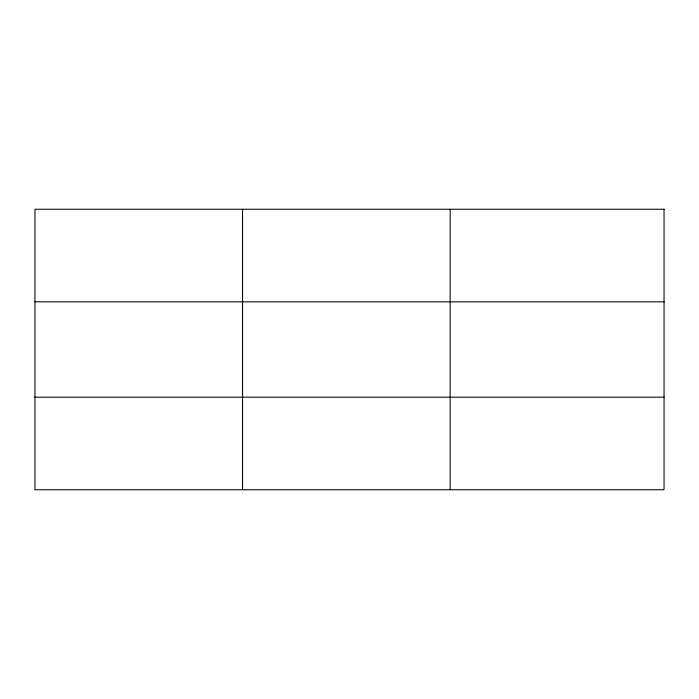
<?xml version="1.0" encoding="UTF-8"?>
<svg xmlns="http://www.w3.org/2000/svg" width="699" height="699" viewBox="0 0 699 699"><rect width="100%" height="100%" fill="white"/><g stroke="black" fill="none" stroke-linecap="round" stroke-linejoin="round"><path stroke-width="1.05" d="M242.553 489.737L242.553 209.263M450.156 489.737L450.156 209.263M34.95 301.819L664.05 301.819M34.95 397.181L664.05 397.181M664.05 209.263L664.05 489.737L34.95 489.737L34.95 209.263L664.05 209.263"/></g></svg>
